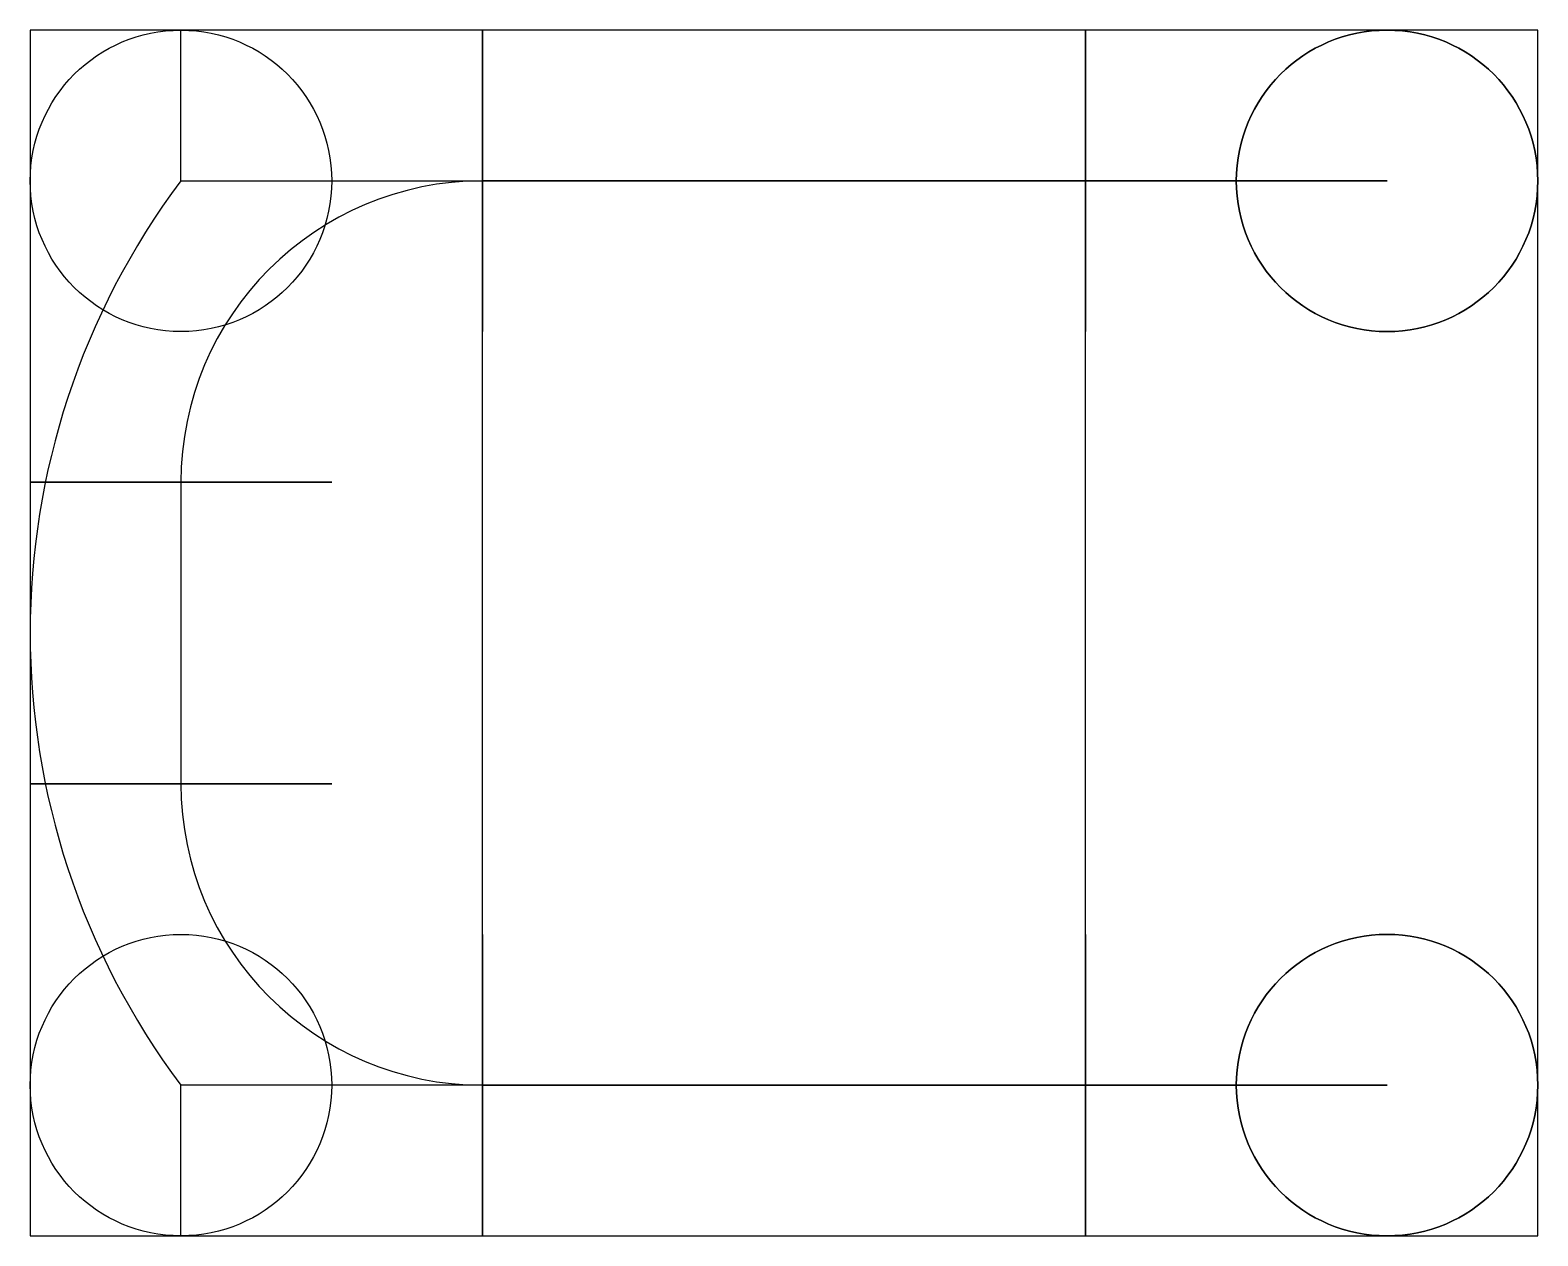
# Model space of a CAD drawing. Header units: millimetres. Extents: x 0 to 25, y 0 to 20.
import ezdxf

# ---------------------------------------------------------------- set-up
doc = ezdxf.new("R2010")
doc.units = ezdxf.units.MM
doc.layers.add('Alámbrica', color=7, linetype='Continuous')

msp = doc.modelspace()

# ---------------------------------------------------------------- linework, layer by layer
at = {"layer": 'Alámbrica', "extrusion": (-1, -1.220290235733062e-15, -8.949125933320985e-16)}
msp.add_line((1.938240916633303e-16, 20, 40), (4.631910369422601e-16, 20), dxfattribs=at)
at = {"layer": 'Alámbrica'}
for p, q in [((25, 20, 40), (25, 20)), ((2.499999999999992, 17.5, 25), (2.500000000000002, 17.49999999999998, 35)), ((2.499999999999992, 17.5, 25), (2.499999999999992, 17.5, 25)), ((7.499999999999993, 17.5, 20), (7.499999999999991, 17.5, 20)), ((7.5, 17.5, 2.500000000000002), (7.499999999999999, 17.5, 2.500000000000002)), ((17.5, 17.5, 2.499999999999999), (17.5, 17.5, 2.499999999999999)), ((17.49999999999999, 17.5, 20.00000000000001), (17.49999999999999, 17.5, 20.00000000000001)), ((22.49999999999999, 17.5, 15.00000000000001), (22.5, 17.5, 7.500000000000002)), ((22.5, 17.5, 7.499999999999999), (22.5, 17.5, 7.500000000000002)), ((22.49999999999999, 17.5, 15.00000000000001), (22.49999999999999, 17.5, 15.00000000000001)), ((2.499999999999999, 12.5, 2.5), (2.499999999999999, 12.5, 2.5)), ((2.499999999999999, 12.5, 2.5), (2.499999999999999, 7.5, 2.5)), ((2.499999999999999, 7.499999999999998, 2.5), (2.499999999999999, 7.5, 2.5)), ((2.499999999999992, 2.5, 25), (2.500000000000002, 2.500000000000019, 35)), ((7.499999999999993, 2.500000000000002, 20), (7.499999999999991, 2.500000000000002, 20)), ((17.49999999999999, 2.500000000000004, 20.00000000000001), (17.49999999999999, 2.500000000000004, 20.00000000000001)), ((22.49999999999999, 2.500000000000004, 15.00000000000001), (22.5, 2.5, 7.500000000000002)), ((22.49999999999999, 2.500000000000004, 15.00000000000001), (22.49999999999999, 2.500000000000004, 15.00000000000001)), ((2.499999999999992, 2.5, 25), (2.499999999999992, 2.5, 25)), ((7.5, 2.5, 2.500000000000002), (7.499999999999999, 2.5, 2.500000000000002)), ((17.5, 2.5, 2.499999999999999), (17.5, 2.5, 2.499999999999999)), ((22.5, 2.5, 7.499999999999999), (22.5, 2.5, 7.500000000000002)), ((0, 0, 40), (0, 0)), ((25, 0, 40), (25, 0))]:
    msp.add_line(p, q, dxfattribs=at)
at = {"layer": 'Alámbrica', "extrusion": (2.220446049250312e-16, -1, 4.871277072399999e-17)}
msp.add_line((7.5, 17.5, 2.500000000000002), (17.5, 17.5, 2.5), dxfattribs=at)
at = {"layer": 'Alámbrica', "extrusion": (1, -2.22044604925031e-16, 4.043624589276122e-16)}
msp.add_line((17.49999999999999, 17.5, 20.00000000000001), (7.499999999999993, 17.5, 20), dxfattribs=at)
at = {"layer": 'Alámbrica', "extrusion": (1, 2.22044604925031e-16, 4.043624589276122e-16)}
msp.add_line((17.49999999999999, 2.500000000000004, 20.00000000000001), (7.499999999999993, 2.500000000000002, 20), dxfattribs=at)
at = {"layer": 'Alámbrica', "extrusion": (2.220446049250312e-16, 1, 4.871277072399999e-17)}
msp.add_line((7.5, 2.5, 2.500000000000002), (17.5, 2.5, 2.5), dxfattribs=at)
at = {"layer": 'Alámbrica'}
msp.add_lwpolyline([(0, 0), (25, 0), (25, 20), (0, 20)], close=True, dxfattribs=at)
at = {"layer": 'Alámbrica', "elevation": 40}
msp.add_lwpolyline([(0, 0), (25, 0), (25, 20), (0, 20)], close=True, dxfattribs=at)
at = {"layer": 'Alámbrica'}
for centre in [(2.500000000000002, 17.49999999999998, 35), (2.499999999999992, 17.5, 25), (22.49999999999999, 17.5, 15.00000000000001), (2.500000000000002, 2.500000000000019, 35), (22.49999999999999, 2.500000000000004, 15.00000000000001), (2.499999999999992, 2.5, 25)]:
    msp.add_circle(centre, 2.5, dxfattribs=at)
at = {"layer": 'Alámbrica', "extrusion": (-1, 0, -2.220446049250313e-16)}
for centre in [(-17.5, 2.5, -7.5), (-17.5, 2.499999999999995, -17.5), (-2.5, 2.5, -7.5), (-2.5, 2.499999999999995, -17.5)]:
    msp.add_circle(centre, 2.5, dxfattribs=at)
at = {"layer": 'Alámbrica', "extrusion": (1, -2.22044604925031e-16, 4.043624589276122e-16)}
for centre in [(17.5, 20, 7.499999999999997), (17.5, 20, 17.5)]:
    msp.add_circle(centre, 2.5, dxfattribs=at)
at = {"layer": 'Alámbrica', "extrusion": (4.440892098500625e-16, 0, -1)}
for centre in [(-22.5, 17.5, -7.499999999999992), (-22.5, 2.5, -7.499999999999992)]:
    msp.add_circle(centre, 2.5, dxfattribs=at)
at = {"layer": 'Alámbrica', "extrusion": (2.220446049250312e-16, -1, 4.871277072399999e-17)}
msp.add_circle((2.500000000000002, 2.5, -12.5), 2.5, dxfattribs=at)
at = {"layer": 'Alámbrica', "extrusion": (2.220446049250312e-16, 1, 4.871277072399999e-17)}
msp.add_circle((-2.499999999999997, 2.5, 7.500000000000001), 2.5, dxfattribs=at)
at = {"layer": 'Alámbrica', "extrusion": (1, 2.22044604925031e-16, 4.043624589276122e-16)}
for centre in [(2.5, 20, 7.500000000000002), (2.5, 20, 17.5)]:
    msp.add_circle(centre, 2.5, dxfattribs=at)
at = {"layer": 'Alámbrica', "extrusion": (-1, -1.220290235733062e-15, -8.949125933320985e-16)}
for centre, radius, start, end in [((-17.5, 35, -2.500000000000045), 2.500000000000004, 90, 179.9999999999997), ((-2.500000000000016, 35, -2.500000000000039), 2.5, 359.9999999999997, 89.99999999999957)]:
    msp.add_arc(centre, radius, start, end, dxfattribs=at)
at = {"layer": 'Alámbrica', "extrusion": (0, -1, 5.329070518200755e-16)}
msp.add_arc((7.499999999999991, 25.00000000000001, -17.49999999999999), 5, 180, 270, dxfattribs=at)
at = {"layer": 'Alámbrica'}
for centre, radius, start, end in [((12.49999999999994, 9.999999999999998, 35), 12.49999999999994, 143.1301023541559, 216.8698976458441), ((12.49999999999993, 9.999999999999979, 25.00000000000001), 12.49999999999994, 143.1301023541559, 216.8698976458441), ((7.499999999999999, 12.5, 2.500000000000003), 5, 90.00000000000001, 180), ((7.499999999999999, 7.499999999999999, 2.500000000000003), 5, 180, 270)]:
    msp.add_arc(centre, radius, start, end, dxfattribs=at)
at = {"layer": 'Alámbrica', "extrusion": (1, 0, 0)}
for centre in [(10, 29.99999999999999, 7.499999999999991), (10, 30, 17.49999999999999)]:
    msp.add_arc(centre, 12.49999999999999, 233.130102354156, 306.869897645844, dxfattribs=at)
at = {"layer": 'Alámbrica', "extrusion": (0, 1, 0)}
for centre, start, end in [((-17.5, 7.499999999999999, 17.5), 180, 270), ((-17.49999999999999, 15.00000000000001, 17.5), 90.00000000000001, 180)]:
    msp.add_arc(centre, 5, start, end, dxfattribs=at)
at = {"layer": 'Alámbrica', "extrusion": (0, 1, 5.329070518200755e-16)}
msp.add_arc((-7.499999999999991, 25, 2.500000000000013), 5, 270, 0, dxfattribs=at)
at = {"layer": 'Alámbrica', "extrusion": (0, -1, 0)}
for centre, start, end in [((17.49999999999999, 15.00000000000001, -2.500000000000004), 0, 90), ((17.5, 7.499999999999999, -2.5), 270, 0)]:
    msp.add_arc(centre, 5, start, end, dxfattribs=at)

doc.saveas('drawing.dxf')
